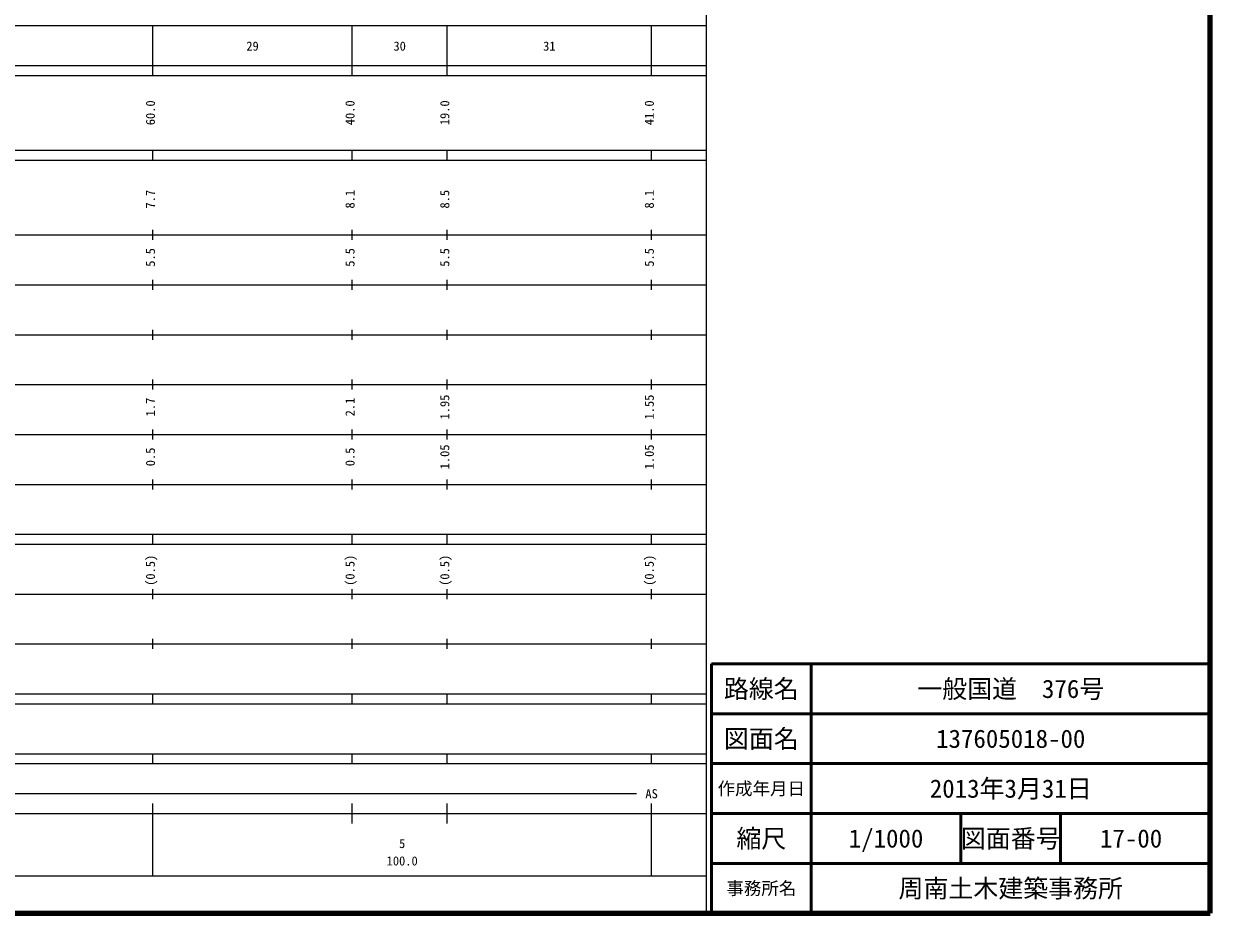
# Model space of a CAD drawing. Units: millimetres on the paper, enlarged 1000 times. Extents: x 40000 to 680000, y 20000 to 380000.
# Drawn here: x 442133 to 680000, y 20000 to 198357 of the extents above; entities that cross this region are included whole.
import ezdxf
from ezdxf.enums import TextEntityAlignment as Align

# ---------------------------------------------------------------- set-up
doc = ezdxf.new("R2010")
doc.units = ezdxf.units.MM
doc.header["$LTSCALE"] = 1000
for name, color, linetype, lineweight in [('M-TTL', 2, 'Continuous', 140), ('M-TTL-BAND', 7, 'Continuous', 25), ('M-TTL-FRAM', 2, 'Continuous', 50), ('M-TTL-LINE', 7, 'Continuous', 50)]:
    doc.layers.add(name, color=color, linetype=linetype, lineweight=lineweight)
doc.layers.add('M-TTL-TXT', color=7, linetype='Continuous')
doc.styles.add('ＭＳ ゴシック', font='')
doc.styles.get('ＭＳ ゴシック').set_extended_font_data('MS Gothic')

msp = doc.modelspace()

# ---------------------------------------------------------------- linework, layer by layer
at = {"layer": 'M-TTL'}
for p, q in [((680000, 20000), (680000, 380000)), ((40000, 20000), (680000, 20000))]:
    msp.add_line(p, q, dxfattribs=at)
at = {"layer": 'M-TTL-BAND'}
for p, q in [((579000, 20000), (579000, 370000)), ((68000, 198000), (579000, 198000)), ((468000, 188000), (468000, 198000)), ((508000, 188000), (508000, 198000)), ((527000, 188000), (527000, 198000)), ((568000, 188000), (568000, 198000)), ((40000, 190000), (579000, 190000)), ((40000, 188000), (579000, 188000)), ((40000, 173000), (579000, 173000)), ((468000, 171000), (468000, 173000)), ((508000, 171000), (508000, 173000)), ((527000, 171000), (527000, 173000)), ((568000, 171000), (568000, 173000)), ((40000, 171000), (579000, 171000)), ((468000, 155000), (468000, 157000)), ((508000, 155000), (508000, 157000)), ((527000, 155000), (527000, 157000)), ((568000, 155000), (568000, 157000)), ((40000, 156000), (579000, 156000)), ((46000, 146000), (579000, 146000)), ((468000, 145000), (468000, 147000)), ((508000, 145000), (508000, 147000)), ((527000, 145000), (527000, 147000)), ((568000, 145000), (568000, 147000)), ((52000, 136000), (579000, 136000)), ((468000, 135000), (468000, 137000)), ((508000, 135000), (508000, 137000)), ((527000, 135000), (527000, 137000)), ((568000, 135000), (568000, 137000)), ((468000, 125000), (468000, 127000)), ((508000, 125000), (508000, 127000)), ((527000, 125000), (527000, 127000)), ((568000, 125000), (568000, 127000)), ((46000, 126000), (579000, 126000)), ((468000, 115000), (468000, 117000)), ((508000, 115000), (508000, 117000)), ((527000, 115000), (527000, 117000)), ((568000, 115000), (568000, 117000)), ((52000, 116000), (579000, 116000)), ((46000, 106000), (579000, 106000)), ((468000, 105000), (468000, 107000)), ((508000, 105000), (508000, 107000)), ((527000, 105000), (527000, 107000)), ((568000, 105000), (568000, 107000)), ((40000, 96000), (579000, 96000)), ((468000, 94000), (468000, 96000)), ((508000, 94000), (508000, 96000)), ((527000, 94000), (527000, 96000)), ((568000, 94000), (568000, 96000)), ((40000, 94000), (579000, 94000)), ((49000, 84000), (579000, 84000)), ((468000, 83000), (468000, 85000)), ((508000, 83000), (508000, 85000)), ((527000, 83000), (527000, 85000)), ((568000, 83000), (568000, 85000)), ((40000, 74000), (579000, 74000)), ((468000, 73000), (468000, 75000)), ((508000, 73000), (508000, 75000)), ((527000, 73000), (527000, 75000)), ((568000, 73000), (568000, 75000)), ((40000, 64000), (579000, 64000)), ((40000, 62000), (579000, 62000)), ((468000, 62000), (468000, 64000)), ((508000, 62000), (508000, 64000)), ((527000, 62000), (527000, 64000)), ((568000, 62000), (568000, 64000)), ((40000, 52000), (579000, 52000)), ((40000, 50000), (579000, 50000)), ((468000, 50000), (468000, 52000)), ((508000, 50000), (508000, 52000)), ((527000, 50000), (527000, 52000)), ((568000, 50000), (568000, 52000)), ((71000, 44000), (565000, 44000)), ((468000, 27500), (468000, 42000)), ((508000, 38000), (508000, 42000)), ((527000, 38000), (527000, 42000)), ((568000, 27500), (568000, 42000)), ((40000, 40000), (579000, 40000)), ((68000, 27500), (579000, 27500))]:
    msp.add_line(p, q, dxfattribs=at)
at = {"layer": 'M-TTL-FRAM'}
for p, q in [((680000, 70000), (580000, 70000)), ((580000, 70000), (580000, 20000))]:
    msp.add_line(p, q, dxfattribs=at)
at = {"layer": 'M-TTL-LINE'}
for p, q in [((600000, 70000), (600000, 20000)), ((680000, 60000), (580000, 60000)), ((680000, 50000), (580000, 50000)), ((680000, 40000), (580000, 40000)), ((630000, 40000), (630000, 30000)), ((650000, 40000), (650000, 30000)), ((680000, 30000), (580000, 30000))]:
    msp.add_line(p, q, dxfattribs=at)

# ---------------------------------------------------------------- texts
at = {"layer": 'M-TTL-BAND', "style": 'ＭＳ ゴシック'}
for s, p in [('29', (488000, 192405)), ('30', (517500, 192405)), ('31', (547500, 192405)), ('AS', (568000, 42500)), ('5', (518000, 32523)), ('100.0', (518000, 29033))]:
    msp.add_text(s, height=1833, dxfattribs=at).set_placement(p, align=Align.BOTTOM_CENTER)
for s, p in [('60.0', (469000, 180500)), ('40.0', (509000, 180500)), ('19.0', (528000, 180500)), ('41.0', (569000, 180500)), ('7.7', (469000, 163174)), ('8.1', (509000, 163174)), ('8.5', (528000, 163174)), ('8.1', (569000, 163174)), ('5.5', (469000, 151500)), ('5.5', (509000, 151500)), ('5.5', (528000, 151500)), ('5.5', (569000, 151500)), ('1.95', (528000, 121500)), ('1.55', (569000, 121500)), ('1.7', (469000, 121500)), ('2.1', (509000, 121500)), ('0.5', (469000, 111500)), ('0.5', (509000, 111500)), ('1.05', (528000, 111500)), ('1.05', (569000, 111500)), ('(0.5)', (469000, 88764)), ('(0.5)', (509000, 88764)), ('(0.5)', (528000, 88764)), ('(0.5)', (569000, 88764))]:
    msp.add_text(s, height=1833, rotation=90, dxfattribs=at).set_placement(p, align=Align.BOTTOM_CENTER)
at = {"layer": 'M-TTL-TXT', "style": 'ＭＳ ゴシック'}
for s, height, p in [('路線名', 3666, (590000, 65000)), ('路線名', 3666, (590000, 65000)), ('一般国道\u3000376号', 3666, (640000, 65000)), ('図面名', 3666, (590000, 55000)), ('図面名', 3666, (590000, 55000)), ('137605018-00', 3666, (640000, 55000)), ('作成年月日', 2566, (590000, 45000)), ('作成年月日', 2566, (590000, 45000)), ('2013年3月31日', 3666, (640000, 45000)), ('縮尺', 3666, (590000, 35000)), ('縮尺', 3666, (590000, 35000)), ('1/1000', 3666, (615000, 35000)), ('図面番号', 3666, (640000, 35000)), ('図面番号', 3666, (640000, 35000)), ('17-00', 3666, (664125, 35000)), ('事務所名', 2566, (590000, 25000)), ('事務所名', 2566, (590000, 25000)), ('周南土木建築事務所', 3666, (640000, 25000))]:
    msp.add_text(s, height=height, dxfattribs=at).set_placement(p, align=Align.MIDDLE_CENTER)

doc.saveas('drawing.dxf')
